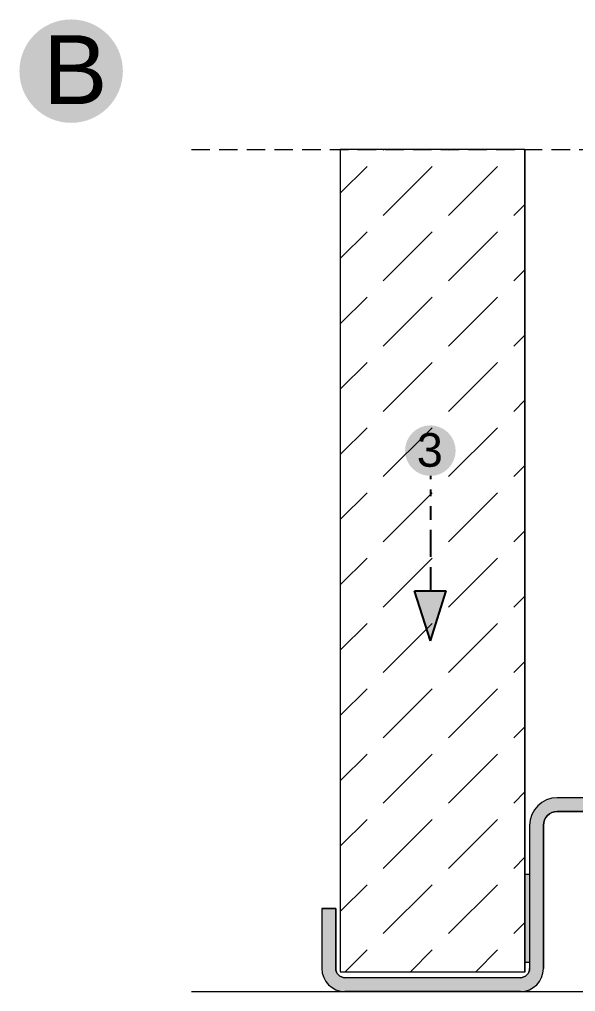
# Model space of a CAD drawing. Header units: millimetres. Extents: x -7826 to 55813, y 465 to 25965.
# Drawn here: x 53052 to 53654, y 18265 to 19318 of the extents above; entities that cross this region are included whole.
import ezdxf

# ---------------------------------------------------------------- set-up
doc = ezdxf.new("R2010")
doc.units = ezdxf.units.MM
doc.linetypes.add('Hidden Line', pattern=[30.00000000000001, 20, -10.00000000000001])
for name, color, linetype, lineweight in [('2D - Ogolne5', 161, 'Continuous', 25), ('2D Drafting - General102', 254, 'Continuous', 13), ('2D Drafting - General2', 251, 'Continuous', 15), ('2D Drafting - General5', 161, 'Continuous', 25), ('2D Drafting - General81', 251, 'Continuous', 20), ('Opisy - Tekst121', 255, 'Continuous', 0)]:
    doc.layers.add(name, color=color, linetype=linetype, lineweight=lineweight)
doc.styles.add('GENERATED_STYLE_5', font='arial.ttf')

msp = doc.modelspace()

# ---------------------------------------------------------------- hatches: boundary and pattern name
at = {"layer": '2D - Ogolne5', "linetype": 'Continuous'}
for points in [[(53052.20014418333, 19262.33913553031, 0.9999999999999999), (53164.2057651709, 19262.33913553031, 0.9999999999999999)], [(53469.80965783259, 18851.28995052285, 0.9999999999999999), (53524.57766376696, 18851.28995052285, 0.9999999999999999)]]:
    msp.add_hatch(color=256, dxfattribs=at).paths.add_polyline_path(points, flags=0)
at = {"layer": '2D Drafting - General102', "linetype": 'Continuous'}
h = msp.add_hatch(color=256, dxfattribs=at)
edge = h.paths.add_edge_path()
edge.add_arc((53739.69493006952, 18490.37870039465), 15, -90, 0, ccw=False)
edge.add_line((53739.69493006952, 18475.37870039465), (53634.69493006953, 18475.37870039465))
edge.add_arc((53634.69493006953, 18445.37870039465), 30, 90, 180)
edge.add_line((53604.69493006953, 18445.37870039465), (53604.69493006953, 18290.37870039465))
edge.add_arc((53594.69493006953, 18290.37870039465), 10, -90, 0, ccw=False)
edge.add_line((53594.69493006953, 18280.37870039465), (53404.69493006952, 18280.37870039465))
edge.add_arc((53404.69493006952, 18290.37870039465), 10, 180, 270, ccw=False)
edge.add_line((53394.69493006952, 18290.37870039465), (53394.69493006952, 18355.37870039465))
edge.add_line((53394.69493006952, 18355.37870039465), (53379.69493006952, 18355.37870039465))
edge.add_line((53379.69493006952, 18355.37870039465), (53379.69493006952, 18290.37870039465))
edge.add_arc((53404.69493006952, 18290.37870039465), 25, 180, 270)
edge.add_line((53404.69493006952, 18265.37870039465), (53594.69493006953, 18265.37870039465))
edge.add_arc((53594.69493006953, 18290.37870039465), 25, 270, 360)
edge.add_line((53619.69493006953, 18290.37870039465), (53619.69493006953, 18445.37870039465))
edge.add_arc((53634.69493006953, 18445.37870039465), 15, 90, 180, ccw=False)
edge.add_line((53634.69493006953, 18460.37870039465), (53739.69493006952, 18460.37870039465))
edge.add_arc((53739.69493006952, 18490.37870039465), 30, 270, 360)
edge.add_line((53769.69493006952, 18490.37870039465), (53769.69493006952, 18561.20142671661))
edge.add_line((53769.69493006952, 18561.20142671661), (53754.69493006952, 18561.20142671661))
edge.add_line((53754.69493006952, 18561.20142671661), (53754.69493006952, 18541.95955012898))
edge.add_line((53754.69493006952, 18541.95955012898), (53754.69493006952, 18490.37870039465))
at = {"layer": '2D Drafting - General5', "linetype": 'Continuous'}
msp.add_hatch(color=256, dxfattribs=at).paths.add_polyline_path([(53514.46943139327, 18699.41314807895), (53479.91789020629, 18699.41314807895), (53497.19366079978, 18645.31443627849)], flags=0)
at = {"layer": '2D Drafting - General81', "linetype": 'Continuous'}
h = msp.add_hatch(dxfattribs=at)
h.set_pattern_fill('BETON', color=256, style=0, pattern_type=2)
h.set_pattern_definition([(44.99999999999999, (103367.9405674225, -45665.11186076246), (-70.71067811865474, 70.71067811865476), [75, -25]), (44.99999999999999, (103367.9405674225, -45594.40118264381), (-70.71067811865474, 70.71067811865476), [75, -25])])
h.paths.add_polyline_path([(53399.69493006953, 18286.82811262802), (53599.69493006952, 18286.82811262802), (53599.69493006952, 19177.29309845408), (53399.69493006953, 19177.29309845408)])
msp.add_hatch(color=256, dxfattribs=at).paths.add_polyline_path([(53599.78192742338, 18392.35460271815), (53604.69493006953, 18392.35460271815), (53604.69493006953, 18296.91966940797), (53599.78192742338, 18296.91966940797)])

# ---------------------------------------------------------------- linework, layer by layer
at = {"layer": '2D - Ogolne5', "linetype": 'Continuous'}
for p, q in [((53497.19366079978, 18823.90594755565), (53497.19366079978, 18820.24630391341)), ((53497.19366079978, 18809.26737298669), (53497.19366079978, 18801.9480857022)), ((53497.19366079978, 18790.96915477547), (53497.19366079978, 18776.3305802065)), ((53497.19366079978, 18765.35164927979), (53497.19366079978, 18736.07450014187)), ((53497.19366079978, 18725.09556921513), (53497.19366079978, 18699.41314807895)), ((53479.91789020629, 18699.41314807895), (53514.46943139327, 18699.41314807895)), ((53497.19366079978, 18645.31443627851), (53479.91789020629, 18699.41314807895)), ((53497.19366079978, 18645.31443627851), (53514.46943139327, 18699.41314807895))]:
    msp.add_line(p, q, dxfattribs=at)
at = {"layer": '2D Drafting - General2', "linetype": 'Hidden Line'}
msp.add_line((53238.44109544289, 19177.29311147492), (54256.686710604, 19177.29311147492), dxfattribs=at)
at = {"layer": '2D Drafting - General2', "linetype": 'Continuous'}
for p, q in [((53399.78192742338, 18286.82811262802), (53399.78192742338, 19177.29309845408)), ((53599.78192742338, 18286.82811262802), (53599.78192742338, 19177.29309845408)), ((53739.69493006952, 18475.37870039465), (53634.69493006953, 18475.37870039465)), ((53739.69493006952, 18460.37870039465), (53634.69493006953, 18460.37870039465)), ((53604.69493006953, 18445.37870039465), (53604.69493006953, 18290.37870039465)), ((53619.69493006953, 18445.37870039465), (53619.69493006953, 18290.37870039465)), ((53379.69493006952, 18355.37870039465), (53379.69493006952, 18290.37870039465)), ((53379.69493006952, 18355.37870039465), (53394.69493006952, 18355.37870039465)), ((53394.69493006952, 18355.37870039465), (53394.69493006952, 18290.37870039465)), ((53399.78192742338, 18286.82811262802), (53599.78192742338, 18286.82811262802)), ((53594.69493006953, 18280.37870039465), (53404.69493006952, 18280.37870039465)), ((53238.44109544289, 18265.37870039465), (54256.686710604, 18265.37870039465)), ((53594.69493006953, 18265.37870039465), (53404.69493006952, 18265.37870039465)), ((53594.69493006953, 18265.37870039465), (53404.69493006952, 18265.37870039465))]:
    msp.add_line(p, q, dxfattribs=at)
at = {"layer": '2D Drafting - General2', "linetype": 'Continuous', "flags": 128}
for points in [[(53399.69493006953, 18286.82811262802), (53599.69493006952, 18286.82811262802), (53599.69493006952, 19177.29309845408), (53399.69493006953, 19177.29309845408)], [(53599.78192742338, 18392.35460271815), (53604.69493006953, 18392.35460271815), (53604.69493006953, 18296.91966940797), (53599.78192742338, 18296.91966940797)]]:
    msp.add_lwpolyline(points, close=True, dxfattribs=at)
msp.add_lwpolyline([(53754.69493006952, 18490.37870039465, -0.414213562373095), (53739.69493006952, 18475.37870039465), (53634.69493006953, 18475.37870039465, 0.414213562373095), (53604.69493006953, 18445.37870039465), (53604.69493006953, 18290.37870039465, -0.414213562373095), (53594.69493006953, 18280.37870039465), (53404.69493006952, 18280.37870039465, -0.414213562373095), (53394.69493006952, 18290.37870039465), (53394.69493006952, 18355.37870039465), (53379.69493006952, 18355.37870039465), (53379.69493006952, 18290.37870039465, 0.414213562373095), (53404.69493006952, 18265.37870039465), (53594.69493006953, 18265.37870039465, 0.414213562373095), (53619.69493006953, 18290.37870039465), (53619.69493006953, 18445.37870039465, -0.414213562373095), (53634.69493006953, 18460.37870039465), (53739.69493006952, 18460.37870039465, 0.414213562373095), (53769.69493006952, 18490.37870039465), (53769.69493006952, 18561.20142671661), (53754.69493006952, 18561.20142671661), (53754.69493006952, 18541.95955012898)], format="xyb", close=True, dxfattribs=at)
at = {"layer": '2D Drafting - General2', "linetype": 'Continuous'}
for centre, radius, start, end in [((53634.69493006953, 18445.37870039465), 30.00000000000043, 90, 180), ((53634.69493006953, 18445.37870039465), 15.00000000000057, 90, 180), ((53404.69493006952, 18290.37870039465), 25, 180, 270), ((53404.69493006952, 18290.37870039465), 10.00000000000014, 180, 270), ((53594.69493006953, 18290.37870039465), 25, 270, 0), ((53594.69493006953, 18290.37870039465), 10.00000000000014, 270, 0)]:
    msp.add_arc(centre, radius, start, end, dxfattribs=at)

# ---------------------------------------------------------------- texts
at = {"layer": 'Opisy - Tekst121', "linetype": 'Continuous', "attachment_point": 1, "style": 'GENERATED_STYLE_5'}
for s, insert, char_height in [('{B}', (53077.96075225808, 19301.24810435832), 74.64135770852447), ('{3}', (53482.40596437034, 18870.31548349952), 36.49779614528148)]:
    msp.add_mtext(s, dxfattribs=dict(at, insert=insert, char_height=char_height))

doc.saveas('drawing.dxf')
